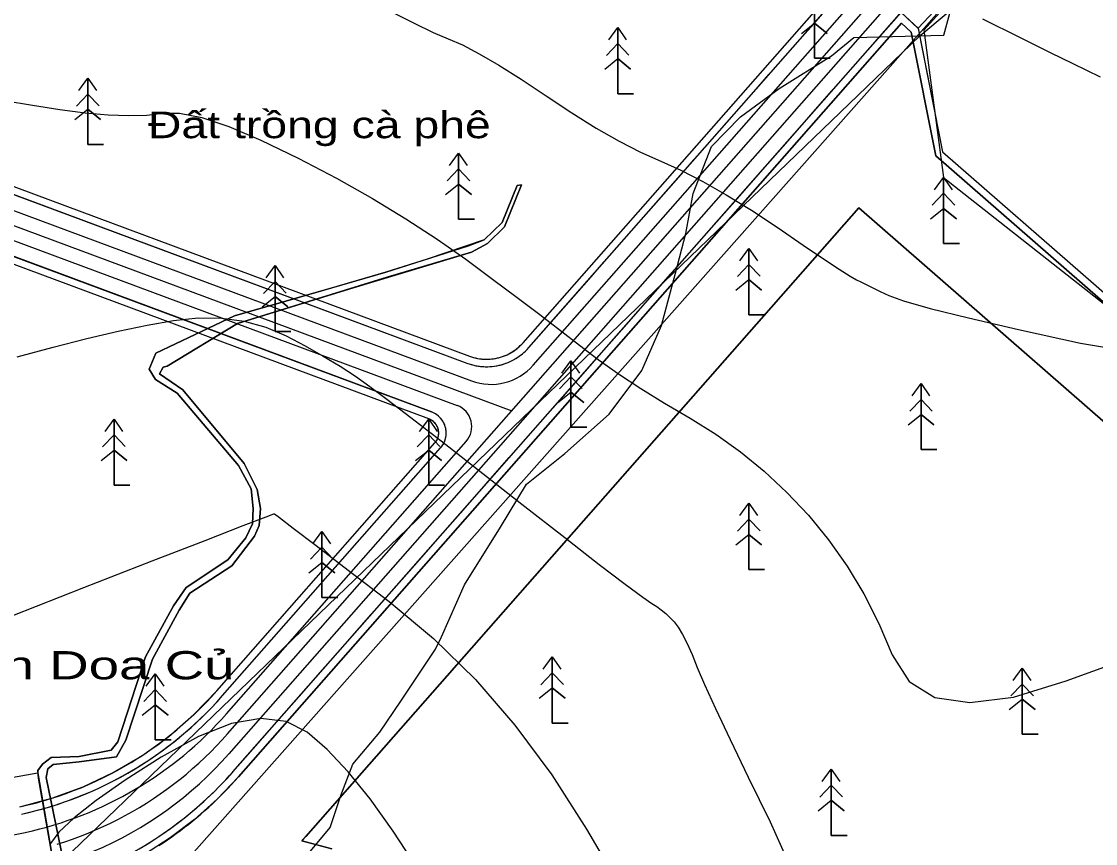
# Model space of a CAD drawing. Header units: metres. Extents: x 533049 to 537618, y 1849954 to 1852676.
# Drawn here: x 535340.8 to 535627.6, y 1851026.8 to 1851246.2 of the extents above; entities that cross this region are included whole.
import ezdxf

# ---------------------------------------------------------------- set-up
doc = ezdxf.new("R2010")
doc.units = ezdxf.units.M
doc.header["$LTSCALE"] = 2
for name, color, linetype, lineweight in [('13', 7, 'Continuous', 13), ('33', 7, 'Continuous', 13), ('46', 7, 'Continuous', 13), ('50', 7, 'Continuous', 13), ('54', 7, 'Continuous', 13), ('55', 7, 'Continuous', 13), ('57', 7, 'Continuous', 13), ('6', 7, 'Continuous', 13), ('60', 7, 'Continuous', 13)]:
    doc.layers.add(name, color=color, linetype=linetype, lineweight=lineweight)

msp = doc.modelspace()

# ---------------------------------------------------------------- linework, layer by layer
at = {"layer": '13'}
msp.add_line((535013.7, 1851312.72), (535471.71, 1851142.28), dxfattribs=at)
msp.add_lwpolyline([(535350.28, 1851026.56), (535352.37, 1851027.23), (535354.45, 1851027.95), (535356.51, 1851028.72), (535358.55, 1851029.52), (535360.58, 1851030.38), (535362.58, 1851031.27), (535364.57, 1851032.22), (535366.54, 1851033.2), (535368.48, 1851034.23), (535370.4, 1851035.3), (535372.3, 1851036.41), (535374.17, 1851037.56), (535376.01, 1851038.76), (535377.83, 1851039.99), (535379.62, 1851041.27), (535381.39, 1851042.58), (535383.12, 1851043.93), (535384.82, 1851045.32), (535386.49, 1851046.75), (535388.13, 1851048.21), (535389.74, 1851049.71), (535391.32, 1851051.24), (535392.86, 1851052.81), (535394.36, 1851054.41), (535395.83, 1851056.05), (535598.31, 1851286.16)], dxfattribs=at)
at = {"layer": '33'}
for points in [[(535704.34, 1850936.22), (535780.03, 1851036.81), (535763.47, 1851092.36), (535717.91, 1851137.92), (535667.99, 1851137.92), (535584.91, 1851210.36), (535578.37, 1851243.36), (535575.78, 1851245.79), (535398.69, 1851044.54), (535393.06, 1851038.63), (535386.97, 1851033.19), (535380.47, 1851028.26), (535373.6, 1851023.86)], [(535377.43, 1851026.22), (535378.61, 1851026.99), (535379.78, 1851027.78), (535380.93, 1851028.58), (535382.08, 1851029.4), (535383.21, 1851030.24), (535384.33, 1851031.09), (535385.44, 1851031.95), (535386.54, 1851032.84), (535387.62, 1851033.73), (535388.7, 1851034.64), (535389.76, 1851035.57), (535390.8, 1851036.51), (535391.84, 1851037.47), (535392.86, 1851038.43), (535393.86, 1851039.42), (535394.86, 1851040.41), (535395.84, 1851041.42), (535396.8, 1851042.45), (535397.75, 1851043.49), (535398.69, 1851044.54), (535575.78, 1851245.79), (535578.37, 1851243.36), (535584.91, 1851210.36), (535667.99, 1851137.92)], [(535423.64, 1851025.33), (535415.63, 1851027.47), (535415.67, 1851027.51), (535415.71, 1851027.56), (535415.74, 1851027.6), (535415.78, 1851027.64), (535415.82, 1851027.68), (535415.86, 1851027.72), (535415.89, 1851027.76), (535415.93, 1851027.81), (535415.97, 1851027.85), (535416, 1851027.89), (535416.04, 1851027.93), (535416.08, 1851027.97), (535416.12, 1851028.01), (535416.15, 1851028.06), (535416.19, 1851028.1), (535416.23, 1851028.14), (535416.27, 1851028.18), (535416.3, 1851028.22), (535416.34, 1851028.26), (535416.38, 1851028.31), (535416.41, 1851028.35), (535416.45, 1851028.39), (535416.49, 1851028.43), (535416.52, 1851028.47), (535416.56, 1851028.51), (535416.6, 1851028.56), (535416.64, 1851028.6), (535416.67, 1851028.64), (535416.71, 1851028.68), (535564.34, 1851196.46), (535659, 1851113.92)], [(535681.53, 1850945.82), (535753.57, 1851041.56), (535742.2, 1851079.68), (535707.97, 1851113.92), (535659, 1851113.92), (535564.34, 1851196.46), (535416.71, 1851028.68), (535416.17, 1851028.08), (535415.63, 1851027.47), (535423.64, 1851025.33)]]:
    msp.add_lwpolyline(points, dxfattribs=at)
at = {"layer": '46'}
msp.add_lwpolyline([(535885.53, 1851425.42), (535879.63, 1851388.24), (535843.03, 1851396.21), (535771.24, 1851398.92), (535755.73, 1851396.46), (535736.74, 1851387.63), (535718.54, 1851377.25), (535701.29, 1851365.38), (535683.37, 1851351.92), (535720.74, 1851275.92), (535713.29, 1851256.54), (535661.74, 1851255.42), (535633.24, 1851300.92), (535628.72, 1851307.15), (535616.16, 1851294.37), (535604.15, 1851281.06), (535575.64, 1851248.66), (535580.24, 1851244.42), (535586.74, 1851211.42), (535668.74, 1851139.92), (535718.74, 1851139.92), (535765.24, 1851093.42), (535782.24, 1851036.42), (535706.24, 1850935.42)], dxfattribs=at)
at = {"layer": '50'}
for points in [[(536135.62, 1851789.73), (535515.36, 1851926.72), (535258.49, 1851965.9), (535022.43, 1852017.88), (534680.94, 1852158.74), (534430.49, 1852265.01), (534355.97, 1852086.41), (534346.15, 1851984.65), (534462.32, 1851750.84), (534498.61, 1851623.52), (534531.69, 1851526.54), (534597.01, 1851432.26), (534785.89, 1851296.54), (534919.76, 1851224.01), (534977.19, 1851164.91), (535024.77, 1851103.67), (535103, 1851049.68), (535187.68, 1851009.38), (535275.89, 1851002.01), (535384.77, 1851022.15), (535615.7, 1851282.83), (535719.73, 1851373.89), (535864.09, 1851423.05), (536000.84, 1851463.59)], [(535289.92, 1851220.33), (535460.44, 1851156.88), (535460.95, 1851156.7), (535461.46, 1851156.54), (535461.99, 1851156.41), (535462.52, 1851156.29), (535463.05, 1851156.2), (535463.58, 1851156.13), (535464.12, 1851156.09), (535464.66, 1851156.06), (535465.2, 1851156.06), (535465.74, 1851156.08), (535466.28, 1851156.13), (535466.82, 1851156.19), (535467.35, 1851156.28), (535467.88, 1851156.39), (535468.4, 1851156.52), (535468.92, 1851156.67), (535469.43, 1851156.85), (535469.94, 1851157.05), (535470.43, 1851157.26), (535470.92, 1851157.5), (535471.39, 1851157.76), (535471.86, 1851158.03), (535472.31, 1851158.33), (535472.75, 1851158.64), (535473.17, 1851158.97), (535473.59, 1851159.32), (535473.98, 1851159.69), (535474.37, 1851160.07), (535474.73, 1851160.47), (535590.97, 1851292.57)], [(535289.92, 1851220.33), (535460.44, 1851156.88), (535461.5, 1851156.53), (535462.59, 1851156.28), (535463.7, 1851156.12), (535464.82, 1851156.06), (535465.94, 1851156.1), (535467.05, 1851156.23), (535468.14, 1851156.45), (535469.21, 1851156.77), (535470.26, 1851157.18), (535471.26, 1851157.68), (535472.21, 1851158.26), (535473.11, 1851158.93), (535473.96, 1851159.66), (535474.73, 1851160.47), (535590.97, 1851292.57)]]:
    msp.add_lwpolyline(points, dxfattribs=at)
at = {"layer": '54'}
for p, q in [((535477.42, 1851154.44), (535595.48, 1851288.62)), ((535601.14, 1851283.69), (535396.17, 1851050.75)), ((535282.17, 1851216.81), (535460.92, 1851150.29)), ((535276.78, 1851210.82), (535457.12, 1851143.7)), ((535395.5, 1851061.35), (535459.53, 1851134.12))]:
    msp.add_line(p, q, dxfattribs=at)
for centre, radius, start, end in [((535466.16, 1851164.35), 15, 249.5885, 318.6549), ((535455.03, 1851138.08), 6, 318.6549, 69.5885), ((535320.43, 1851127.41), 100, 282.3306, 318.6549), ((535321.1, 1851116.81), 100, 292.9044, 318.6549), ((535272.45, 1851346.89), 324.67, 249.3456, 282.3306)]:
    msp.add_arc(centre, radius, start, end, dxfattribs=at)
at = {"layer": '55'}
for p, q in [((535476.23, 1851159.15), (535592.47, 1851291.25)), ((535397.19, 1851045.86), (535604.15, 1851281.06)), ((535289.22, 1851218.46), (535459.74, 1851155)), ((535279.21, 1851205.64), (535450.28, 1851141.98)), ((535394.48, 1851066.24), (535452.69, 1851132.4))]:
    msp.add_line(p, q, dxfattribs=at)
for points in [[(535289.22, 1851218.46), (535459.74, 1851155), (535460.33, 1851154.8), (535460.92, 1851154.62), (535461.53, 1851154.46), (535462.14, 1851154.33), (535462.75, 1851154.22), (535463.37, 1851154.14), (535463.99, 1851154.09), (535464.61, 1851154.06), (535465.24, 1851154.06), (535465.86, 1851154.09), (535466.48, 1851154.14), (535467.1, 1851154.21), (535467.72, 1851154.31), (535468.33, 1851154.44), (535468.93, 1851154.59), (535469.53, 1851154.77), (535470.12, 1851154.97), (535470.7, 1851155.2), (535471.27, 1851155.45), (535471.83, 1851155.72), (535472.38, 1851156.02), (535472.92, 1851156.34), (535473.44, 1851156.68), (535473.94, 1851157.04), (535474.44, 1851157.42), (535474.91, 1851157.83), (535475.37, 1851158.25), (535475.81, 1851158.69), (535476.23, 1851159.15), (535480.24, 1851163.71), (535484.25, 1851168.26), (535488.26, 1851172.82), (535492.27, 1851177.37), (535496.28, 1851181.93), (535500.28, 1851186.48), (535504.29, 1851191.04), (535508.3, 1851195.6), (535512.31, 1851200.15), (535516.32, 1851204.71), (535520.33, 1851209.26), (535524.33, 1851213.82), (535528.34, 1851218.37), (535532.35, 1851222.93), (535536.36, 1851227.49), (535540.37, 1851232.04), (535544.38, 1851236.6), (535548.39, 1851241.15), (535552.4, 1851245.71), (535556.4, 1851250.26)], [(535394.48, 1851066.24), (535452.69, 1851132.4), (535452.94, 1851132.71), (535453.18, 1851133.03), (535453.39, 1851133.37), (535453.58, 1851133.73), (535453.74, 1851134.09), (535453.88, 1851134.47), (535453.99, 1851134.85), (535454.08, 1851135.24), (535454.14, 1851135.64), (535454.18, 1851136.04), (535454.19, 1851136.44), (535454.17, 1851136.84), (535454.12, 1851137.23), (535454.05, 1851137.63), (535453.95, 1851138.02), (535453.83, 1851138.4), (535453.68, 1851138.77), (535453.51, 1851139.13), (535453.31, 1851139.48), (535453.09, 1851139.82), (535452.85, 1851140.13), (535452.59, 1851140.44), (535452.31, 1851140.72), (535452.01, 1851140.99), (535451.69, 1851141.23), (535451.36, 1851141.45), (535451.01, 1851141.65), (535450.65, 1851141.83), (535450.28, 1851141.98), (535279.21, 1851205.64)], [(535383.54, 1851055.58), (535385.2, 1851056.99), (535386.83, 1851058.45), (535388.43, 1851059.94), (535389.99, 1851061.47), (535391.52, 1851063.03), (535393.02, 1851064.62), (535394.48, 1851066.24)], [(535340.78, 1851034.61), (535342.91, 1851035.1), (535345.03, 1851035.64), (535347.14, 1851036.22), (535349.23, 1851036.85), (535351.31, 1851037.53), (535353.37, 1851038.25), (535355.42, 1851039.01), (535357.45, 1851039.82), (535359.46, 1851040.68), (535361.45, 1851041.57), (535363.43, 1851042.51), (535365.38, 1851043.5), (535367.31, 1851044.52), (535369.21, 1851045.59), (535371.1, 1851046.7), (535372.96, 1851047.85), (535374.79, 1851049.04), (535376.6, 1851050.27), (535378.37, 1851051.54), (535380.12, 1851052.85), (535381.85, 1851054.19), (535383.54, 1851055.58)]]:
    msp.add_lwpolyline(points, dxfattribs=at)
for centre, radius, start, end in [((535464.97, 1851169.06), 15, 249.5885, 318.6549), ((535448.19, 1851136.36), 6, 318.6549, 69.5885), ((535319.41, 1851132.3), 100, 282.3431, 318.6549), ((535322.12, 1851111.91), 100, 295.7286, 318.6549)]:
    msp.add_arc(centre, radius, start, end, dxfattribs=at)
at = {"layer": '57'}
for p, q in [((535552.51, 1851254.09), (535552.51, 1851236.42)), ((535500.01, 1851244.59), (535500.01, 1851226.92)), ((535549.03, 1851243.03), (535552.51, 1851245.81)), ((535555.92, 1851243.03), (535552.51, 1851245.81)), ((535496.95, 1851237.15), (535500.01, 1851240.35)), ((535502.99, 1851237.22), (535500.01, 1851240.35)), ((535496.53, 1851233.53), (535500.01, 1851236.31)), ((535503.42, 1851233.53), (535500.01, 1851236.31)), ((535552.51, 1851236.42), (535556.72, 1851236.42)), ((535358.51, 1851231.09), (535358.51, 1851213.42)), ((535355.45, 1851223.65), (535358.51, 1851226.85)), ((535361.49, 1851223.72), (535358.51, 1851226.85)), ((535500.01, 1851226.92), (535504.22, 1851226.92)), ((535355.03, 1851220.03), (535358.51, 1851222.81)), ((535361.92, 1851220.03), (535358.51, 1851222.81)), ((535358.51, 1851213.42), (535362.72, 1851213.42)), ((535457.51, 1851211.09), (535457.51, 1851193.42)), ((535454.45, 1851203.65), (535457.51, 1851206.85)), ((535460.49, 1851203.72), (535457.51, 1851206.85)), ((535587.01, 1851204.59), (535587.01, 1851186.92)), ((535454.03, 1851200.03), (535457.51, 1851202.81)), ((535460.92, 1851200.03), (535457.51, 1851202.81)), ((535583.95, 1851197.15), (535587.01, 1851200.35)), ((535589.99, 1851197.22), (535587.01, 1851200.35)), ((535583.53, 1851193.53), (535587.01, 1851196.31)), ((535590.42, 1851193.53), (535587.01, 1851196.31)), ((535457.51, 1851193.42), (535461.72, 1851193.42)), ((535587.01, 1851186.92), (535591.22, 1851186.92)), ((535535.01, 1851185.59), (535535.01, 1851167.92)), ((535408.51, 1851181.09), (535408.51, 1851163.42)), ((535531.95, 1851178.15), (535535.01, 1851181.35)), ((535537.99, 1851178.22), (535535.01, 1851181.35)), ((535405.45, 1851173.65), (535408.51, 1851176.85)), ((535411.49, 1851173.72), (535408.51, 1851176.85)), ((535531.53, 1851174.53), (535535.01, 1851177.31)), ((535538.42, 1851174.53), (535535.01, 1851177.31)), ((535405.03, 1851170.03), (535408.51, 1851172.81)), ((535411.92, 1851170.03), (535408.51, 1851172.81)), ((535535.01, 1851167.92), (535539.22, 1851167.92)), ((535408.51, 1851163.42), (535412.72, 1851163.42)), ((535487.51, 1851155.59), (535487.51, 1851137.92)), ((535484.45, 1851148.15), (535487.51, 1851151.35)), ((535490.49, 1851148.22), (535487.51, 1851151.35)), ((535581.01, 1851149.59), (535581.01, 1851131.92)), ((535484.03, 1851144.53), (535487.51, 1851147.31)), ((535490.92, 1851144.53), (535487.51, 1851147.31)), ((535577.95, 1851142.15), (535581.01, 1851145.35)), ((535583.99, 1851142.22), (535581.01, 1851145.35)), ((535365.51, 1851140.09), (535365.51, 1851122.42)), ((535449.51, 1851140.09), (535449.51, 1851122.42)), ((535577.53, 1851138.53), (535581.01, 1851141.31)), ((535584.42, 1851138.53), (535581.01, 1851141.31)), ((535487.51, 1851137.92), (535491.72, 1851137.92)), ((535362.45, 1851132.65), (535365.51, 1851135.85)), ((535368.49, 1851132.72), (535365.51, 1851135.85)), ((535446.45, 1851132.65), (535449.51, 1851135.85)), ((535452.49, 1851132.72), (535449.51, 1851135.85)), ((535362.03, 1851129.03), (535365.51, 1851131.81)), ((535368.92, 1851129.03), (535365.51, 1851131.81)), ((535446.03, 1851129.03), (535449.51, 1851131.81)), ((535452.92, 1851129.03), (535449.51, 1851131.81)), ((535581.01, 1851131.92), (535585.22, 1851131.92)), ((535365.51, 1851122.42), (535369.72, 1851122.42)), ((535449.51, 1851122.42), (535453.72, 1851122.42)), ((535535.01, 1851117.59), (535535.01, 1851099.92)), ((535531.95, 1851110.15), (535535.01, 1851113.35)), ((535537.99, 1851110.22), (535535.01, 1851113.35)), ((535421.01, 1851110.09), (535421.01, 1851092.42)), ((535531.53, 1851106.53), (535535.01, 1851109.31)), ((535538.42, 1851106.53), (535535.01, 1851109.31)), ((535417.95, 1851102.65), (535421.01, 1851105.85)), ((535423.99, 1851102.72), (535421.01, 1851105.85)), ((535417.53, 1851099.03), (535421.01, 1851101.81)), ((535424.42, 1851099.03), (535421.01, 1851101.81)), ((535535.01, 1851099.92), (535539.22, 1851099.92)), ((535421.01, 1851092.42), (535425.22, 1851092.42)), ((535482.51, 1851076.59), (535482.51, 1851058.92)), ((535376.51, 1851072.09), (535376.51, 1851054.42)), ((535479.45, 1851069.15), (535482.51, 1851072.35)), ((535485.49, 1851069.22), (535482.51, 1851072.35)), ((535608.01, 1851073.59), (535608.01, 1851055.92)), ((535604.95, 1851066.15), (535608.01, 1851069.35)), ((535610.99, 1851066.22), (535608.01, 1851069.35)), ((535373.45, 1851064.65), (535376.51, 1851067.85)), ((535379.49, 1851064.72), (535376.51, 1851067.85)), ((535479.03, 1851065.53), (535482.51, 1851068.31)), ((535485.92, 1851065.53), (535482.51, 1851068.31)), ((535373.03, 1851061.03), (535376.51, 1851063.81)), ((535379.92, 1851061.03), (535376.51, 1851063.81)), ((535604.53, 1851062.53), (535608.01, 1851065.31)), ((535611.42, 1851062.53), (535608.01, 1851065.31)), ((535482.51, 1851058.92), (535486.72, 1851058.92)), ((535376.51, 1851054.42), (535380.72, 1851054.42)), ((535608.01, 1851055.92), (535612.22, 1851055.92)), ((535557.01, 1851046.59), (535557.01, 1851028.92)), ((535553.95, 1851039.15), (535557.01, 1851042.35)), ((535559.99, 1851039.22), (535557.01, 1851042.35)), ((535553.53, 1851035.53), (535557.01, 1851038.31)), ((535560.42, 1851035.53), (535557.01, 1851038.31)), ((535557.01, 1851028.92), (535561.22, 1851028.92))]:
    msp.add_line(p, q, dxfattribs=at)
for points in [[(534435.02, 1852302.37), (534325.71, 1852049.19), (534353.83, 1851932.14), (534451.75, 1851760.49), (534494.45, 1851609.32), (534521.83, 1851454.44), (534874.05, 1851297.73), (534980, 1851227.29), (535025.24, 1851130.42), (535137.95, 1851046.53), (535351.89, 1851022.3), (535580.63, 1851242.44), (535635.17, 1851288.02), (535713.4, 1851370.26), (536002.39, 1851411.84), (536158.13, 1851571.22), (536125.74, 1851798.92), (536134.24, 1851845.92), (534499.3, 1852312.5)], [(535299.54, 1851021.15), (535299.54, 1851042.92), (535329.47, 1851042.92), (535345.11, 1851045.63), (535349.15, 1851022.38), (535348.23, 1851021.08), (535345.8, 1851020.13), (535342.75, 1851020.4), (535327.52, 1851019.08)]]:
    msp.add_lwpolyline(points, close=True, dxfattribs=at)
for points in [[(536033.24, 1851423.42), (535934.59, 1851426.62), (535909.25, 1851430.46), (535890.74, 1851425.42), (535873.74, 1851389.92), (535771.24, 1851398.92), (535729.55, 1851394.42), (535675.53, 1851367.86), (535720.74, 1851275.92), (535714.74, 1851255.42), (535661.74, 1851255.42), (535633.24, 1851300.92), (535581.74, 1851243.92), (535587.01, 1851204.59), (535667.24, 1851141.42), (535718.74, 1851139.92), (535765.24, 1851093.42), (535779.19, 1851026.75), (535706.24, 1850935.42), (535697.74, 1850879.92), (535712.15, 1850835.21), (536162.74, 1851108.23)], [(535890.74, 1851425.42), (535873.74, 1851389.92), (535771.24, 1851398.92), (535730.24, 1851392.42), (535676.24, 1851366.42), (535720.74, 1851275.92), (535714.74, 1851255.42), (535661.74, 1851255.42), (535633.24, 1851300.92), (535580.24, 1851244.42), (535586.74, 1851211.42), (535668.74, 1851139.92), (535718.74, 1851139.92), (535765.24, 1851093.42), (535782.24, 1851036.42), (535706.24, 1850935.42), (535697.74, 1850879.92), (535712.15, 1850835.21)], [(535475.6, 1851122.68), (535485.85, 1851130.9), (535497.67, 1851141.35), (535506.39, 1851153.05), (535511.66, 1851165.05), (535515.45, 1851179.04), (535518.14, 1851189.61), (535520.13, 1851200.32), (535524.99, 1851212.84), (535532.77, 1851220.78), (535543.1, 1851228.33), (535557.05, 1851237.08), (535563, 1851241.97), (535587.03, 1851242.61), (535590.34, 1851254.76), (535630.83, 1851300.88)], [(535556.72, 1851236.42), (535552.51, 1851236.42), (535552.51, 1851254.09)], [(535439.43, 1851248.92), (535445.65, 1851245.74), (535450.75, 1851243.31), (535454.73, 1851241.64), (535458.5, 1851239.99), (535463, 1851237.63), (535468.23, 1851234.58), (535474.19, 1851230.81), (535480.87, 1851226.35), (535487.72, 1851221.8), (535494.21, 1851217.78), (535500.33, 1851214.31), (535506.08, 1851211.37), (535511.46, 1851208.97), (535516.86, 1851206.55), (535522.7, 1851203.55), (535528.97, 1851199.98), (535535.67, 1851195.83), (535542.81, 1851191.11), (535549.52, 1851186.55), (535554.97, 1851182.88), (535559.16, 1851180.12), (535562.08, 1851178.25), (535563.74, 1851177.28)], [(535597.38, 1851246.97), (535600.79, 1851245.29), (535604.02, 1851243.68), (535607.07, 1851242.14), (535610.65, 1851240.34), (535615.47, 1851237.97), (535621.52, 1851235.02), (535628.8, 1851231.49)], [(535497.59, 1851241.3), (535500.01, 1851244.59), (535502.28, 1851241.3)], [(535497.59, 1851241.3), (535500.01, 1851244.59), (535502.28, 1851241.3)], [(535504.22, 1851226.92), (535500.01, 1851226.92), (535500.01, 1851244.59)], [(535549.03, 1851243.03), (535552.51, 1851245.81), (535555.92, 1851243.03)], [(535496.95, 1851237.15), (535500.01, 1851240.35), (535502.99, 1851237.22)], [(535496.53, 1851233.53), (535500.01, 1851236.31), (535503.42, 1851233.53)], [(535356.09, 1851227.8), (535358.51, 1851231.09), (535360.78, 1851227.8)], [(535356.09, 1851227.8), (535358.51, 1851231.09), (535360.78, 1851227.8)], [(535362.72, 1851213.42), (535358.51, 1851213.42), (535358.51, 1851231.09)], [(535355.45, 1851223.65), (535358.51, 1851226.85), (535361.49, 1851223.72)], [(535336.16, 1851225.17), (535343.76, 1851223.86), (535351.02, 1851222.74), (535357.8, 1851221.87), (535363.93, 1851221.34), (535369.41, 1851221.14), (535374.26, 1851221.26), (535378.47, 1851221.72), (535383.02, 1851221.74), (535388.91, 1851220.56), (535396.14, 1851218.17), (535404.71, 1851214.57), (535414.62, 1851209.77), (535424.88, 1851204.37), (535434.49, 1851198.97), (535443.45, 1851193.56), (535451.76, 1851188.14), (535459.43, 1851182.73), (535466.52, 1851177.47), (535473.1, 1851172.55), (535479.16, 1851167.96), (535484.72, 1851163.71), (535489.77, 1851159.78), (535494.78, 1851155.99), (535500.24, 1851152.15), (535506.15, 1851148.26), (535512.51, 1851144.31), (535519.31, 1851140.32), (535526.19, 1851136.06), (535532.8, 1851131.34), (535539.12, 1851126.16), (535545.15, 1851120.51), (535550.91, 1851114.4), (535556.29, 1851107.84), (535561.22, 1851100.84), (535565.69, 1851093.39), (535569.71, 1851085.5), (535573.26, 1851077.17), (535577.79, 1851070.05), (535584.69, 1851065.79), (535593.98, 1851064.39), (535605.65, 1851065.86), (535619.7, 1851070.2), (535634, 1851075.4)], [(535355.03, 1851220.03), (535358.51, 1851222.81), (535361.92, 1851220.03)], [(535455.09, 1851207.8), (535457.51, 1851211.09), (535459.78, 1851207.8)], [(535455.09, 1851207.8), (535457.51, 1851211.09), (535459.78, 1851207.8)], [(535461.72, 1851193.42), (535457.51, 1851193.42), (535457.51, 1851211.09)], [(535454.45, 1851203.65), (535457.51, 1851206.85), (535460.49, 1851203.72)], [(535584.59, 1851201.3), (535587.01, 1851204.59), (535589.28, 1851201.3)], [(535584.59, 1851201.3), (535587.01, 1851204.59), (535589.28, 1851201.3)], [(535591.22, 1851186.92), (535587.01, 1851186.92), (535587.01, 1851204.59)], [(535351.89, 1851022.3), (535347.39, 1851044.36), (535347.79, 1851046.66), (535349.22, 1851047.9), (535356.23, 1851048.58), (535366.15, 1851049.92), (535368.64, 1851054.37), (535375.74, 1851075.98), (535382.93, 1851089.08), (535385.76, 1851093.57), (535396.93, 1851100.93), (535403.02, 1851108.84), (535404.21, 1851111.65), (535404.65, 1851116.19), (535403.74, 1851121.29), (535400.28, 1851128.23), (535383.83, 1851147.9), (535377.63, 1851152.13), (535378.62, 1851153.95), (535379.72, 1851154.23), (535398.48, 1851165.61), (535428.47, 1851174.86), (535449.71, 1851181.28), (535460.96, 1851184.62), (535465.24, 1851187), (535469.79, 1851191.43), (535474.34, 1851202.62), (535473.12, 1851202.48), (535469.09, 1851192.56), (535464.3, 1851187.91), (535449.11, 1851182.78), (535438.03, 1851179.28), (535425.01, 1851175.51), (535397.7, 1851167.61), (535376.62, 1851157.68), (535374.91, 1851153.43), (535376.59, 1851150.69), (535382.35, 1851146.98), (535398.69, 1851127.67), (535402.08, 1851121.46), (535402.62, 1851116.24), (535402.49, 1851112.15), (535400.66, 1851108.39), (535395.86, 1851102.48), (535384.78, 1851095.11), (535381.38, 1851090.21), (535373.92, 1851076.62), (535366.53, 1851053.9), (535364.76, 1851051.73), (535356.19, 1851049.96), (535348.71, 1851049.75), (535346.39, 1851047.97), (535345.12, 1851046.3), (535345.12, 1851045.57), (535349.15, 1851022.38)], [(535349.15, 1851022.38), (535345.36, 1851044.21), (535345.12, 1851046.3), (535346.39, 1851047.97), (535348.71, 1851049.75), (535356.19, 1851049.96), (535364.76, 1851051.73), (535366.53, 1851053.9), (535373.92, 1851076.62), (535381.38, 1851090.21), (535384.78, 1851095.11), (535395.86, 1851102.48), (535400.66, 1851108.39), (535402.49, 1851112.15), (535402.62, 1851116.24), (535402.08, 1851121.46), (535398.69, 1851127.67), (535382.35, 1851146.98), (535376.59, 1851150.69), (535374.91, 1851153.43), (535376.62, 1851157.68), (535397.7, 1851167.61), (535411.98, 1851171.74), (535438.03, 1851179.28), (535460.18, 1851186.29), (535464.3, 1851187.91), (535469.09, 1851192.56), (535473.12, 1851202.48), (535474.34, 1851202.62), (535469.79, 1851191.43), (535465.24, 1851187), (535460.96, 1851184.62), (535438.46, 1851177.95), (535398.48, 1851165.61), (535379.72, 1851154.23), (535378.62, 1851153.95), (535377.63, 1851152.13), (535383.83, 1851147.9), (535400.28, 1851128.23), (535403.74, 1851121.29), (535404.65, 1851116.19), (535404.21, 1851111.65), (535403.02, 1851108.84), (535396.93, 1851100.93), (535385.76, 1851093.57), (535382.93, 1851089.08), (535375.74, 1851075.98), (535368.64, 1851054.37), (535366.15, 1851049.92), (535356.23, 1851048.58), (535349.22, 1851047.9), (535347.79, 1851046.66), (535347.39, 1851044.36), (535351.89, 1851022.3)], [(535454.03, 1851200.03), (535457.51, 1851202.81), (535460.92, 1851200.03)], [(535583.95, 1851197.15), (535587.01, 1851200.35), (535589.99, 1851197.22)], [(535583.53, 1851193.53), (535587.01, 1851196.31), (535590.42, 1851193.53)], [(535532.59, 1851182.3), (535535.01, 1851185.59), (535537.28, 1851182.3)], [(535532.59, 1851182.3), (535535.01, 1851185.59), (535537.28, 1851182.3)], [(535539.22, 1851167.92), (535535.01, 1851167.92), (535535.01, 1851185.59)], [(535406.09, 1851177.8), (535408.51, 1851181.09), (535410.78, 1851177.8)], [(535406.09, 1851177.8), (535408.51, 1851181.09), (535410.78, 1851177.8)], [(535412.72, 1851163.42), (535408.51, 1851163.42), (535408.51, 1851181.09)], [(535531.95, 1851178.15), (535535.01, 1851181.35), (535537.99, 1851178.22)], [(535405.45, 1851173.65), (535408.51, 1851176.85), (535411.49, 1851173.72)], [(535531.53, 1851174.53), (535535.01, 1851177.31), (535538.42, 1851174.53)], [(535563.74, 1851177.28), (535564.91, 1851176.69), (535566.35, 1851175.98), (535568.07, 1851175.13), (535570.07, 1851174.17), (535572.34, 1851173.07), (535576.32, 1851171.63), (535583.43, 1851169.64), (535593.66, 1851167.09), (535607.02, 1851163.99), (535623.51, 1851160.33), (535641.6, 1851157.31)], [(535405.03, 1851170.03), (535408.51, 1851172.81), (535411.92, 1851170.03)], [(535339.61, 1851156.7), (535349.26, 1851159.32), (535358.27, 1851161.59), (535366.62, 1851163.53), (535374.33, 1851165.12), (535381.38, 1851166.37), (535387.97, 1851167.07), (535394.27, 1851167.02), (535400.28, 1851166.21), (535406, 1851164.64), (535411.43, 1851162.32), (535416.56, 1851159.62), (535421.36, 1851156.92), (535425.84, 1851154.21), (535429.99, 1851151.51), (535433.82, 1851148.8), (535438.38, 1851145.38), (535444.72, 1851140.53), (535452.83, 1851134.24), (535462.73, 1851126.53), (535474.4, 1851117.38)], [(535485.09, 1851152.3), (535487.51, 1851155.59), (535489.78, 1851152.3)], [(535485.09, 1851152.3), (535487.51, 1851155.59), (535489.78, 1851152.3)], [(535491.72, 1851137.92), (535487.51, 1851137.92), (535487.51, 1851155.59)], [(535484.45, 1851148.15), (535487.51, 1851151.35), (535490.49, 1851148.22)], [(535578.59, 1851146.3), (535581.01, 1851149.59), (535583.28, 1851146.3)], [(535578.59, 1851146.3), (535581.01, 1851149.59), (535583.28, 1851146.3)], [(535585.22, 1851131.92), (535581.01, 1851131.92), (535581.01, 1851149.59)], [(535484.03, 1851144.53), (535487.51, 1851147.31), (535490.92, 1851144.53)], [(535577.95, 1851142.15), (535581.01, 1851145.35), (535583.99, 1851142.22)], [(535363.09, 1851136.8), (535365.51, 1851140.09), (535367.78, 1851136.8)], [(535363.09, 1851136.8), (535365.51, 1851140.09), (535367.78, 1851136.8)], [(535369.72, 1851122.42), (535365.51, 1851122.42), (535365.51, 1851140.09)], [(535447.09, 1851136.8), (535449.51, 1851140.09), (535451.78, 1851136.8)], [(535447.09, 1851136.8), (535449.51, 1851140.09), (535451.78, 1851136.8)], [(535453.72, 1851122.42), (535449.51, 1851122.42), (535449.51, 1851140.09)], [(535577.53, 1851138.53), (535581.01, 1851141.31), (535584.42, 1851138.53)], [(535362.45, 1851132.65), (535365.51, 1851135.85), (535368.49, 1851132.72)], [(535446.45, 1851132.65), (535449.51, 1851135.85), (535452.49, 1851132.72)], [(535362.03, 1851129.03), (535365.51, 1851131.81), (535368.92, 1851129.03)], [(535446.03, 1851129.03), (535449.51, 1851131.81), (535452.92, 1851129.03)], [(535417.95, 1851024.76), (535423.17, 1851031.05), (535426.09, 1851039.58), (535429.26, 1851047.92), (535436.51, 1851056.49), (535442.08, 1851064.76), (535451.35, 1851078.68), (535452.92, 1851081.94), (535459.11, 1851095.86), (535468.68, 1851111.19), (535475.6, 1851122.68)], [(535474.4, 1851117.38), (535485.84, 1851108.43), (535495.02, 1851101.3), (535501.96, 1851095.99), (535506.66, 1851092.5), (535509.1, 1851090.84), (535510.39, 1851090.04), (535511.63, 1851089.16), (535512.81, 1851088.18), (535513.94, 1851087.12), (535515.02, 1851085.98), (535516.11, 1851084.54), (535517.28, 1851082.6), (535518.52, 1851080.17), (535519.84, 1851077.23), (535521.24, 1851073.8), (535523.16, 1851069.2), (535526.07, 1851062.78), (535529.97, 1851054.52), (535534.85, 1851044.44), (535540.71, 1851032.53), (535546.78, 1851018.99)], [(535532.59, 1851114.3), (535535.01, 1851117.59), (535537.28, 1851114.3)], [(535532.59, 1851114.3), (535535.01, 1851117.59), (535537.28, 1851114.3)], [(535539.22, 1851099.92), (535535.01, 1851099.92), (535535.01, 1851117.59)], [(535338.52, 1851087.67), (535357.47, 1851095.15), (535375.68, 1851102.21), (535389.85, 1851107.7), (535399.99, 1851111.63), (535406.08, 1851114), (535408.14, 1851114.8), (535408.18, 1851114.82), (535408.22, 1851114.82), (535408.27, 1851114.82), (535408.32, 1851114.79), (535408.37, 1851114.76), (535409.64, 1851113.79), (535413.33, 1851110.97), (535419.45, 1851106.3), (535428, 1851099.78), (535438.98, 1851091.41), (535450.84, 1851081.53), (535462.03, 1851070.52), (535472.56, 1851058.36), (535482.42, 1851045.06), (535491.61, 1851030.61), (535499.73, 1851016.81)], [(535531.95, 1851110.15), (535535.01, 1851113.35), (535537.99, 1851110.22)], [(535418.59, 1851106.8), (535421.01, 1851110.09), (535423.28, 1851106.8)], [(535418.59, 1851106.8), (535421.01, 1851110.09), (535423.28, 1851106.8)], [(535425.22, 1851092.42), (535421.01, 1851092.42), (535421.01, 1851110.09)], [(535531.53, 1851106.53), (535535.01, 1851109.31), (535538.42, 1851106.53)], [(535417.95, 1851102.65), (535421.01, 1851105.85), (535423.99, 1851102.72)], [(535417.53, 1851099.03), (535421.01, 1851101.81), (535424.42, 1851099.03)], [(535480.09, 1851073.3), (535482.51, 1851076.59), (535484.78, 1851073.3)], [(535480.09, 1851073.3), (535482.51, 1851076.59), (535484.78, 1851073.3)], [(535486.72, 1851058.92), (535482.51, 1851058.92), (535482.51, 1851076.59)], [(535374.09, 1851068.8), (535376.51, 1851072.09), (535378.78, 1851068.8)], [(535374.09, 1851068.8), (535376.51, 1851072.09), (535378.78, 1851068.8)], [(535380.72, 1851054.42), (535376.51, 1851054.42), (535376.51, 1851072.09)], [(535479.45, 1851069.15), (535482.51, 1851072.35), (535485.49, 1851069.22)], [(535605.59, 1851070.3), (535608.01, 1851073.59), (535610.28, 1851070.3)], [(535605.59, 1851070.3), (535608.01, 1851073.59), (535610.28, 1851070.3)], [(535612.22, 1851055.92), (535608.01, 1851055.92), (535608.01, 1851073.59)], [(535604.95, 1851066.15), (535608.01, 1851069.35), (535610.99, 1851066.22)], [(535373.45, 1851064.65), (535376.51, 1851067.85), (535379.49, 1851064.72)], [(535479.03, 1851065.53), (535482.51, 1851068.31), (535485.92, 1851065.53)], [(535373.03, 1851061.03), (535376.51, 1851063.81), (535379.92, 1851061.03)], [(535604.53, 1851062.53), (535608.01, 1851065.31), (535611.42, 1851062.53)], [(535446.58, 1851020.04), (535440.07, 1851030.02), (535433.88, 1851038.66), (535427.98, 1851045.94), (535422.4, 1851051.88), (535417.11, 1851056.47), (535411.44, 1851059.34), (535404.71, 1851060.11), (535396.9, 1851058.78), (535388.02, 1851055.36), (535378.06, 1851049.85), (535368.49, 1851043.67), (535360.76, 1851038.27), (535354.86, 1851033.65), (535350.8, 1851029.81), (535348.57, 1851026.75)], [(535554.59, 1851043.3), (535557.01, 1851046.59), (535559.28, 1851043.3)], [(535554.59, 1851043.3), (535557.01, 1851046.59), (535559.28, 1851043.3)], [(535561.22, 1851028.92), (535557.01, 1851028.92), (535557.01, 1851046.59)], [(535553.95, 1851039.15), (535557.01, 1851042.35), (535559.99, 1851039.22)], [(535553.53, 1851035.53), (535557.01, 1851038.31), (535560.42, 1851035.53)]]:
    msp.add_lwpolyline(points, dxfattribs=at)
at = {"layer": '6'}
for points in [[(535392.98, 1851067.56), (535451.19, 1851133.72), (535451.36, 1851133.92), (535451.51, 1851134.14), (535451.65, 1851134.37), (535451.78, 1851134.6), (535451.89, 1851134.85), (535451.98, 1851135.1), (535452.06, 1851135.35), (535452.12, 1851135.61), (535452.16, 1851135.88), (535452.18, 1851136.14), (535452.19, 1851136.41), (535452.17, 1851136.68), (535452.14, 1851136.94), (535452.1, 1851137.21), (535452.03, 1851137.46), (535451.95, 1851137.72), (535451.85, 1851137.97), (535451.73, 1851138.21), (535451.6, 1851138.44), (535451.46, 1851138.66), (535451.3, 1851138.88), (535451.12, 1851139.08), (535450.93, 1851139.27), (535450.73, 1851139.44), (535450.52, 1851139.61), (535450.3, 1851139.76), (535450.07, 1851139.89), (535449.83, 1851140.01), (535449.58, 1851140.11), (535278.52, 1851203.77)], [(535340.36, 1851036.57), (535348.93, 1851038.85), (535357.25, 1851041.91), (535365.27, 1851045.7), (535372.91, 1851050.2), (535380.12, 1851055.37), (535386.83, 1851061.18), (535392.98, 1851067.56), (535451.19, 1851133.72), (535451.41, 1851133.99), (535451.61, 1851134.28), (535451.77, 1851134.59), (535451.92, 1851134.92), (535452.03, 1851135.25), (535452.11, 1851135.59), (535452.16, 1851135.94), (535452.19, 1851136.29), (535452.18, 1851136.64), (535452.14, 1851136.99), (535452.07, 1851137.34), (535451.96, 1851137.67), (535451.83, 1851138), (535451.68, 1851138.31), (535451.49, 1851138.61), (535451.28, 1851138.9), (535451.05, 1851139.16), (535450.79, 1851139.4), (535450.51, 1851139.61), (535450.22, 1851139.81), (535449.91, 1851139.97), (535449.58, 1851140.11), (535278.52, 1851203.77)], [(535340.36, 1851036.57), (535342.44, 1851037.05), (535344.52, 1851037.57), (535346.58, 1851038.15), (535348.63, 1851038.76), (535350.67, 1851039.42), (535352.69, 1851040.13), (535354.7, 1851040.88), (535356.69, 1851041.67), (535358.66, 1851042.51), (535360.61, 1851043.39), (535362.55, 1851044.31), (535364.46, 1851045.27), (535366.35, 1851046.28), (535368.22, 1851047.32), (535370.06, 1851048.41), (535371.89, 1851049.54), (535373.68, 1851050.7), (535375.45, 1851051.91), (535377.19, 1851053.15), (535378.91, 1851054.44), (535380.6, 1851055.75), (535382.26, 1851057.11), (535383.88, 1851058.5), (535385.48, 1851059.93), (535387.05, 1851061.39), (535388.58, 1851062.88), (535390.08, 1851064.41), (535391.55, 1851065.97), (535392.98, 1851067.56)]]:
    msp.add_lwpolyline(points, dxfattribs=at)
at = {"layer": '60'}
for points in [[(535374.01, 1851026.44), (535375.19, 1851027.16), (535376.35, 1851027.9), (535377.5, 1851028.66), (535378.65, 1851029.43), (535379.78, 1851030.22), (535380.9, 1851031.02), (535382.01, 1851031.84), (535383.11, 1851032.67), (535384.2, 1851033.52), (535385.27, 1851034.39), (535386.34, 1851035.27), (535387.39, 1851036.16), (535388.43, 1851037.07), (535389.46, 1851037.99), (535390.47, 1851038.93), (535391.47, 1851039.88), (535392.46, 1851040.84), (535393.43, 1851041.82), (535394.39, 1851042.81), (535395.34, 1851043.81), (535396.27, 1851044.83), (535397.19, 1851045.86), (535403.34, 1851052.85), (535409.5, 1851059.84), (535415.65, 1851066.84), (535421.8, 1851073.83), (535427.96, 1851080.82), (535434.11, 1851087.82), (535440.26, 1851094.81), (535446.42, 1851101.8), (535452.57, 1851108.8), (535458.72, 1851115.79), (535464.88, 1851122.78), (535471.03, 1851129.78), (535477.18, 1851136.77), (535483.34, 1851143.76), (535489.49, 1851150.76), (535495.64, 1851157.75), (535501.8, 1851164.74), (535507.95, 1851171.73), (535514.1, 1851178.73), (535520.26, 1851185.72), (535526.41, 1851192.71), (535532.56, 1851199.71), (535538.72, 1851206.7), (535544.87, 1851213.69), (535551.03, 1851220.69), (535557.18, 1851227.68), (535563.33, 1851234.67), (535569.49, 1851241.67), (535575.64, 1851248.66), (535580.2, 1851244.38), (535586.74, 1851211.42), (535668.74, 1851139.92)], [(535575.64, 1851248.66), (535580.24, 1851244.42), (535586.74, 1851211.42), (535668.74, 1851139.92)]]:
    msp.add_lwpolyline(points, dxfattribs=at)

# ---------------------------------------------------------------- texts
at = {"layer": '57'}
for s, height, width, p in [('Đất trồng cà phê', 7.122, 1.3, (535374.55, 1851215.07)), ('Điểm truờng mầm non Doa Củ', 7.528, 1.45, (535198.27, 1851070.6))]:
    msp.add_text(s, height=height, dxfattribs=dict(at, width=width)).set_placement(p)

doc.saveas('drawing.dxf')
